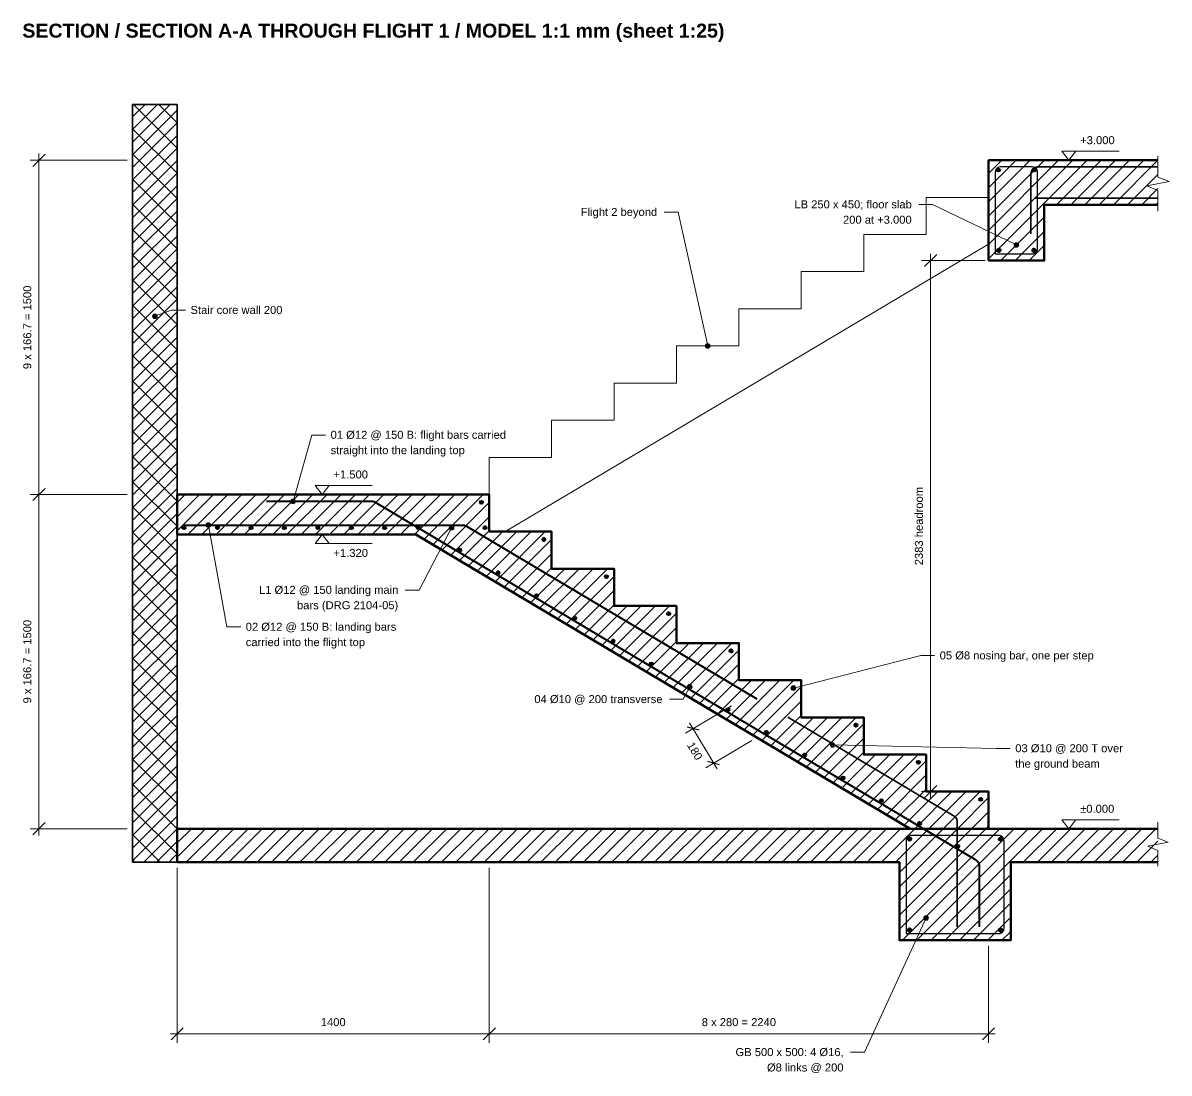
# Model space of a CAD drawing. Header units: millimetres. Extents: x 3 to 17716, y 0 to 5336.
# Drawn here: x 3 to 5144, y 5 to 4717 of the extents above; entities that cross this region are included whole.
import ezdxf
from ezdxf.enums import TextEntityAlignment as Align

# ---------------------------------------------------------------- set-up
doc = ezdxf.new("R2010")
doc.units = ezdxf.units.MM
for name, color, linetype, lineweight, true_color in [('A-BORDER', 7, 'Continuous', 18, 0x6f8794), ('A-DIMS', 7, 'Continuous', 15, 0x46606d), ('A-TEXT', 7, 'Continuous', 15, 0x1b2a33), ('A-WALL', 7, 'Continuous', 35, 0x3a4a54), ('S-CONC', 7, 'Continuous', 50, 0x1f2d36), ('S-CONC-BYD', 7, 'Continuous', 18, 0x5b6b74), ('S-HATCH', 7, 'Continuous', 9, 0x9aa5aa), ('S-REBAR', 7, 'Continuous', 40, 0xb2361f)]:
    doc.layers.add(name, color=color, linetype=linetype, lineweight=lineweight, true_color=true_color)
doc.styles.add('STR_BOLD', font='arialbd.ttf')
doc.styles.add('STR_REGULAR', font='arial.ttf')

# ---------------------------------------------------------------- blocks, each defined once
blk = doc.blocks.new('2104_STAIR_DOGLEG_SECTION')
at = {"layer": 'A-DIMS'}
h = blk.add_hatch(color=256, dxfattribs=at)
edge = h.paths.add_edge_path()
edge.add_arc((3765, 2620), 10.5, 0, 360)
h = blk.add_hatch(color=256, dxfattribs=at)
edge = h.paths.add_edge_path()
edge.add_arc((-100, 2300), 10.5, 0, 360)
h = blk.add_hatch(color=256, dxfattribs=at)
edge = h.paths.add_edge_path()
edge.add_arc((2380, 2166.7), 10.5, 0, 360)
h = blk.add_hatch(color=256, dxfattribs=at)
edge = h.paths.add_edge_path()
edge.add_arc((520, 1469), 10.5, 0, 360)
h = blk.add_hatch(color=256, dxfattribs=at)
edge = h.paths.add_edge_path()
edge.add_arc((140, 1363), 10.5, 0, 360)
h = blk.add_hatch(color=256, dxfattribs=at)
edge = h.paths.add_edge_path()
edge.add_arc((1231, 1351), 10.5, 0, 360)
h = blk.add_hatch(color=256, dxfattribs=at)
edge = h.paths.add_edge_path()
edge.add_arc((2299.5, 637.3), 10.5, 0, 360)
h = blk.add_hatch(color=256, dxfattribs=at)
edge = h.paths.add_edge_path()
edge.add_arc((2765, 631.7), 10.5, 0, 360)
h = blk.add_hatch(color=256, dxfattribs=at)
edge = h.paths.add_edge_path()
edge.add_arc((2940, 376.6), 10.5, 0, 360)
h = blk.add_hatch(color=256, dxfattribs=at)
edge = h.paths.add_edge_path()
edge.add_arc((3360, -400), 10.5, 0, 360)
at = {"layer": 'S-REBAR'}
h = blk.add_hatch(color=256, dxfattribs=at)
edge = h.paths.add_edge_path()
edge.add_arc((3684, 2956), 7, 0, 360)
h = blk.add_hatch(color=256, dxfattribs=at)
edge = h.paths.add_edge_path()
edge.add_arc((3846, 2956), 7, 0, 360)
h = blk.add_hatch(color=256, dxfattribs=at)
edge = h.paths.add_edge_path()
edge.add_arc((3686, 2596), 8, 0, 360)
h = blk.add_hatch(color=256, dxfattribs=at)
edge = h.paths.add_edge_path()
edge.add_arc((3844, 2596), 8, 0, 360)
h = blk.add_hatch(color=256, dxfattribs=at)
edge = h.paths.add_edge_path()
edge.add_arc((1365, 1465), 7, 0, 360)
h = blk.add_hatch(color=256, dxfattribs=at)
edge = h.paths.add_edge_path()
edge.add_arc((31, 1351), 7, 0, 360)
h = blk.add_hatch(color=256, dxfattribs=at)
edge = h.paths.add_edge_path()
edge.add_arc((181, 1351), 7, 0, 360)
h = blk.add_hatch(color=256, dxfattribs=at)
edge = h.paths.add_edge_path()
edge.add_arc((331, 1351), 7, 0, 360)
h = blk.add_hatch(color=256, dxfattribs=at)
edge = h.paths.add_edge_path()
edge.add_arc((481, 1351), 7, 0, 360)
h = blk.add_hatch(color=256, dxfattribs=at)
edge = h.paths.add_edge_path()
edge.add_arc((631, 1351), 7, 0, 360)
h = blk.add_hatch(color=256, dxfattribs=at)
edge = h.paths.add_edge_path()
edge.add_arc((781, 1351), 7, 0, 360)
h = blk.add_hatch(color=256, dxfattribs=at)
edge = h.paths.add_edge_path()
edge.add_arc((931, 1351), 7, 0, 360)
h = blk.add_hatch(color=256, dxfattribs=at)
edge = h.paths.add_edge_path()
edge.add_arc((1081, 1351), 7, 0, 360)
h = blk.add_hatch(color=256, dxfattribs=at)
edge = h.paths.add_edge_path()
edge.add_arc((1231, 1351), 7, 0, 360)
h = blk.add_hatch(color=256, dxfattribs=at)
edge = h.paths.add_edge_path()
edge.add_arc((1381, 1351), 7, 0, 360)
h = blk.add_hatch(color=256, dxfattribs=at)
edge = h.paths.add_edge_path()
edge.add_arc((1645, 1298.3), 7, 0, 360)
h = blk.add_hatch(color=256, dxfattribs=at)
edge = h.paths.add_edge_path()
edge.add_arc((1268.3, 1251.1), 7, 0, 360)
h = blk.add_hatch(color=256, dxfattribs=at)
edge = h.paths.add_edge_path()
edge.add_arc((1440.2, 1148.8), 7, 0, 360)
h = blk.add_hatch(color=256, dxfattribs=at)
edge = h.paths.add_edge_path()
edge.add_arc((1925, 1131.7), 7, 0, 360)
h = blk.add_hatch(color=256, dxfattribs=at)
edge = h.paths.add_edge_path()
edge.add_arc((1612.1, 1046.5), 7, 0, 360)
h = blk.add_hatch(color=256, dxfattribs=at)
edge = h.paths.add_edge_path()
edge.add_arc((1783.9, 944.2), 7, 0, 360)
h = blk.add_hatch(color=256, dxfattribs=at)
edge = h.paths.add_edge_path()
edge.add_arc((2205, 965), 7, 0, 360)
h = blk.add_hatch(color=256, dxfattribs=at)
edge = h.paths.add_edge_path()
edge.add_arc((1955.8, 841.9), 7, 0, 360)
h = blk.add_hatch(color=256, dxfattribs=at)
edge = h.paths.add_edge_path()
edge.add_arc((2485, 798.3), 7, 0, 360)
h = blk.add_hatch(color=256, dxfattribs=at)
edge = h.paths.add_edge_path()
edge.add_arc((2127.6, 739.6), 7, 0, 360)
h = blk.add_hatch(color=256, dxfattribs=at)
edge = h.paths.add_edge_path()
edge.add_arc((2299.5, 637.3), 7, 0, 360)
h = blk.add_hatch(color=256, dxfattribs=at)
edge = h.paths.add_edge_path()
edge.add_arc((2765, 631.7), 7, 0, 360)
h = blk.add_hatch(color=256, dxfattribs=at)
edge = h.paths.add_edge_path()
edge.add_arc((2471.4, 535), 7, 0, 360)
h = blk.add_hatch(color=256, dxfattribs=at)
edge = h.paths.add_edge_path()
edge.add_arc((3045, 465), 7, 0, 360)
h = blk.add_hatch(color=256, dxfattribs=at)
edge = h.paths.add_edge_path()
edge.add_arc((2643.2, 432.7), 7, 0, 360)
h = blk.add_hatch(color=256, dxfattribs=at)
edge = h.paths.add_edge_path()
edge.add_arc((2815.1, 330.4), 7, 0, 360)
h = blk.add_hatch(color=256, dxfattribs=at)
edge = h.paths.add_edge_path()
edge.add_arc((3325, 298.3), 7, 0, 360)
h = blk.add_hatch(color=256, dxfattribs=at)
edge = h.paths.add_edge_path()
edge.add_arc((2986.9, 228.1), 7, 0, 360)
h = blk.add_hatch(color=256, dxfattribs=at)
edge = h.paths.add_edge_path()
edge.add_arc((3158.8, 125.8), 7, 0, 360)
h = blk.add_hatch(color=256, dxfattribs=at)
edge = h.paths.add_edge_path()
edge.add_arc((3605, 131.7), 7, 0, 360)
h = blk.add_hatch(color=256, dxfattribs=at)
edge = h.paths.add_edge_path()
edge.add_arc((3330.7, 23.5), 7, 0, 360)
h = blk.add_hatch(color=256, dxfattribs=at)
edge = h.paths.add_edge_path()
edge.add_arc((3286, -46), 8, 0, 360)
h = blk.add_hatch(color=256, dxfattribs=at)
edge = h.paths.add_edge_path()
edge.add_arc((3694, -46), 8, 0, 360)
h = blk.add_hatch(color=256, dxfattribs=at)
edge = h.paths.add_edge_path()
edge.add_arc((3502.5, -78.8), 7, 0, 360)
h = blk.add_hatch(color=256, dxfattribs=at)
edge = h.paths.add_edge_path()
edge.add_arc((3286, -454), 8, 0, 360)
h = blk.add_hatch(color=256, dxfattribs=at)
edge = h.paths.add_edge_path()
edge.add_arc((3694, -454), 8, 0, 360)
at = {"layer": 'A-DIMS'}
for p, q in [((3968.8, 3040), (4225.6, 3040)), ((-225, 3000), (-660, 3000)), ((-620, 1470), (-620, 3030)), ((3380, 136.7), (3380, 2580)), ((3625, 2550), (3340, 2550)), ((-225, 1500), (-660, 1500)), ((-225, 1500), (-660, 1500)), ((-620, -30), (-620, 1530)), ((618.8, 1540), (875.5, 1540)), ((618.8, 1280), (875.5, 1280)), ((2486.5, 551.5), (2280.2, 428.7)), ((2422, 268.7), (2299.2, 474.9)), ((2578.5, 396.8), (2372.3, 274)), ((3615, 166.7), (3340, 166.7)), ((-225, 0), (-660, 0)), ((3968.8, 40), (4225.6, 40)), ((0, -175), (0, -960)), ((1400, -175), (1400, -960)), ((1400, -175), (1400, -960)), ((3640, -525), (3640, -960)), ((-30, -920), (1430, -920)), ((1370, -920), (3670, -920))]:
    blk.add_line(p, q, dxfattribs=at)
at = {"layer": 'A-DIMS', "lineweight": 30}
for p, q in [((-647.5, 2972.5), (-592.5, 3027.5)), ((3352.5, 2522.5), (3407.5, 2577.5)), ((-647.5, 1472.5), (-592.5, 1527.5)), ((-647.5, 1472.5), (-592.5, 1527.5)), ((2341.2, 442.4), (2287.9, 455.9)), ((2433.3, 287.7), (2380, 301.3)), ((3352.5, 139.2), (3407.5, 194.2)), ((-647.5, -27.5), (-592.5, 27.5)), ((-27.5, -947.5), (27.5, -892.5)), ((1372.5, -947.5), (1427.5, -892.5)), ((1372.5, -947.5), (1427.5, -892.5)), ((3612.5, -947.5), (3667.5, -892.5))]:
    blk.add_line(p, q, dxfattribs=at)
at = {"layer": 'A-DIMS'}
for points in [[(4000, 3000), (3968.8, 3040), (4031.2, 3040)], [(650, 1500), (618.8, 1540), (681.2, 1540)], [(650, 1320), (618.8, 1280), (681.2, 1280)], [(4000, 0), (3968.8, 40), (4031.2, 40)]]:
    blk.add_lwpolyline(points, close=True, dxfattribs=at)
for points in [[(4400, 2770.8), (4400, 2864.6), (4350, 2884.6), (4450, 2904.6), (4400, 2924.6), (4400, 3018.4)], [(3326.8, 2801.1), (3389.3, 2801.1), (3765, 2620)], [(2185, 2767), (2247.5, 2767), (2380, 2166.7)], [(37.5, 2327.2), (-25, 2327.2), (-100, 2300)], [(666, 1767), (603.5, 1767), (520, 1469)], [(285.1, 905.6), (222.6, 905.6), (140, 1363)], [(1023, 1071.3), (1085.5, 1071.3), (1231, 1351)], [(3398.3, 777), (3335.8, 777), (2765, 631.7)], [(2208.2, 581), (2270.7, 581), (2299.5, 637.3)], [(3737.5, 360.5), (3675, 360.5), (2940, 376.6)], [(4400, -168.3), (4400, -97), (4354.1, -78.7), (4445.9, -60.3), (4400, -42), (4400, 29.3)], [(3021.1, -1003), (3083.6, -1003), (3360, -400)]]:
    blk.add_lwpolyline(points, dxfattribs=at)
for centre in [(3765, 2620), (-100, 2300), (2380, 2166.7), (520, 1469), (140, 1363), (1231, 1351), (2299.5, 637.3), (2765, 631.7), (2940, 376.6), (3360, -400)]:
    blk.add_circle(centre, 10.5, dxfattribs=at)
at = {"layer": 'A-WALL'}
blk.add_lwpolyline([(-200, -150), (0, -150), (0, 3250), (-200, 3250), (-200, -150)], dxfattribs=at)
at = {"layer": 'S-CONC'}
for points in [[(4400, 3000), (3640, 3000), (3640, 2550)], [(3640, 2550), (3890, 2550), (3890, 2800), (4400, 2800)], [(3288.1, 0), (3640, 0), (3640, 166.7), (3360, 166.7), (3360, 333.3), (3080, 333.3), (3080, 500), (2800, 500), (2800, 666.7), (2520, 666.7), (2520, 833.3), (2240, 833.3), (2240, 1000), (1960, 1000), (1960, 1166.7), (1680, 1166.7), (1680, 1333.3), (1400, 1333.3), (1400, 1500), (0, 1500), (0, 1320), (1070.5, 1320), (3288.1, 0)], [(4400, 0), (0, 0), (0, -150)], [(0, -150), (3240, -150), (3240, -500), (3740, -500), (3740, -150), (4400, -150)]]:
    blk.add_lwpolyline(points, dxfattribs=at)
at = {"layer": 'S-CONC-BYD'}
for points in [[(1400, 1500), (1400, 1666.7), (1680, 1666.7), (1680, 1833.3), (1960, 1833.3), (1960, 2000), (2240, 2000), (2240, 2166.7), (2520, 2166.7), (2520, 2333.3), (2800, 2333.3), (2800, 2500), (3080, 2500), (3080, 2666.7), (3360, 2666.7), (3360, 2833.3), (3640, 2833.3)], [(1470.2, 1332.3), (3640, 2623.9)]]:
    blk.add_lwpolyline(points, dxfattribs=at)
at = {"layer": 'S-HATCH'}
for p, q in [((-200, 3081), (-31, 3250)), ((-200, 3137.5), (-87.5, 3250)), ((-200, 3194.1), (-144.1, 3250)), ((-195.3, 3250), (0, 3054.7)), ((-82.2, 3250), (0, 3167.8)), ((-200, 3024.4), (0, 3224.4)), ((-200, 2967.8), (0, 3167.8)), ((-200, 3141.6), (0, 2941.6)), ((-200, 2911.3), (0, 3111.3)), ((-200, 2854.7), (0, 3054.7)), ((-200, 3028.4), (0, 2828.4)), ((-200, 2798.1), (0, 2998.1)), ((3640, 2558.1), (4081.9, 3000)), ((3640, 2621.8), (4018.2, 3000)), ((3640, 2685.4), (3954.6, 3000)), ((3640, 2749), (3891, 3000)), ((3640, 2812.7), (3827.3, 3000)), ((3640, 2876.3), (3763.7, 3000)), ((3640, 2940), (3700, 3000)), ((3945.5, 2800), (4145.5, 3000)), ((4009.2, 2800), (4209.2, 3000)), ((4072.8, 2800), (4272.8, 3000)), ((4136.4, 2800), (4336.4, 3000)), ((4200.1, 2800), (4400, 2999.9)), ((-200, 2741.6), (0, 2941.6)), ((4263.7, 2800), (4400, 2936.3)), ((-200, 2915.3), (0, 2715.3)), ((-200, 2685), (0, 2885)), ((-200, 2628.4), (0, 2828.4)), ((4327.4, 2800), (4400, 2872.6)), ((-200, 2802.2), (0, 2602.2)), ((4391, 2800), (4400, 2809)), ((-200, 2571.9), (0, 2771.9)), ((3695.5, 2550), (3890, 2744.5)), ((-200, 2515.3), (0, 2715.3)), ((-200, 2689), (0, 2489)), ((3759.2, 2550), (3890, 2680.8)), ((-200, 2458.7), (0, 2658.7)), ((-200, 2402.2), (0, 2602.2)), ((-200, 2575.9), (0, 2375.9)), ((3822.8, 2550), (3890, 2617.2)), ((-200, 2345.6), (0, 2545.6)), ((3886.4, 2550), (3890, 2553.6)), ((-200, 2289), (0, 2489)), ((-200, 2462.7), (0, 2262.7)), ((-200, 2232.4), (0, 2432.4)), ((-200, 2175.9), (0, 2375.9)), ((-200, 2349.6), (0, 2149.6)), ((-200, 2119.3), (0, 2319.3)), ((-200, 2062.7), (0, 2262.7)), ((-200, 2236.5), (0, 2036.5)), ((-200, 2006.2), (0, 2206.2)), ((-200, 1949.6), (0, 2149.6)), ((-200, 2123.3), (0, 1923.3)), ((-200, 1893), (0, 2093)), ((-200, 1836.5), (0, 2036.5)), ((-200, 2010.2), (0, 1810.2)), ((-200, 1779.9), (0, 1979.9)), ((-200, 1723.3), (0, 1923.3)), ((-200, 1897.1), (0, 1697.1)), ((-200, 1666.8), (0, 1866.8)), ((-200, 1610.2), (0, 1810.2)), ((-200, 1783.9), (0, 1583.9)), ((-200, 1553.6), (0, 1753.6)), ((-200, 1497.1), (0, 1697.1)), ((-200, 1670.8), (0, 1470.8)), ((-200, 1440.5), (0, 1640.5)), ((-200, 1383.9), (0, 1583.9)), ((-200, 1557.6), (0, 1357.6)), ((-200, 1327.4), (0, 1527.4)), ((0, 1336.4), (163.6, 1500)), ((0, 1400.1), (99.9, 1500)), ((0, 1463.7), (36.3, 1500)), ((47.2, 1320), (227.2, 1500)), ((110.8, 1320), (290.8, 1500)), ((174.5, 1320), (354.5, 1500)), ((238.1, 1320), (418.1, 1500)), ((301.8, 1320), (481.8, 1500)), ((365.4, 1320), (545.4, 1500)), ((429, 1320), (609, 1500)), ((492.7, 1320), (672.7, 1500)), ((556.3, 1320), (736.3, 1500)), ((620, 1320), (800, 1500)), ((683.6, 1320), (863.6, 1500)), ((747.2, 1320), (927.2, 1500)), ((810.9, 1320), (990.9, 1500)), ((874.5, 1320), (1054.5, 1500)), ((938.2, 1320), (1118.2, 1500)), ((1001.8, 1320), (1181.8, 1500)), ((1065.4, 1320), (1245.4, 1500)), ((1107.2, 1298.1), (1309.1, 1500)), ((1147.1, 1274.4), (1372.7, 1500)), ((-200, 1270.8), (0, 1470.8)), ((-200, 1444.5), (0, 1244.5)), ((1187, 1250.6), (1400, 1463.6)), ((-200, 1214.2), (0, 1414.2)), ((1226.9, 1226.9), (1400, 1400)), ((-200, 1157.6), (0, 1357.6)), ((-200, 1331.4), (0, 1131.4)), ((-200, 1101.1), (0, 1301.1)), ((1266.8, 1203.2), (1400, 1336.4)), ((1306.7, 1179.4), (1460.6, 1333.3)), ((1346.6, 1155.7), (1524.3, 1333.3)), ((1386.5, 1131.9), (1587.9, 1333.3)), ((1426.4, 1108.2), (1651.5, 1333.3)), ((1466.3, 1084.4), (1680, 1298.2)), ((-200, 1044.5), (0, 1244.5)), ((1506.2, 1060.7), (1680, 1234.5)), ((-200, 1218.2), (0, 1018.2)), ((-200, 987.9), (0, 1187.9)), ((-200, 931.4), (0, 1131.4)), ((1546, 1036.9), (1680, 1170.9)), ((1585.9, 1013.2), (1739.4, 1166.7)), ((1625.8, 989.4), (1803.1, 1166.7)), ((1665.7, 965.7), (1866.7, 1166.7)), ((1705.6, 941.9), (1930.3, 1166.7)), ((1745.5, 918.2), (1960, 1132.7)), ((-200, 1105.1), (0, 905.1)), ((-200, 874.8), (0, 1074.8)), ((1785.4, 894.5), (1960, 1069)), ((-200, 818.2), (0, 1018.2)), ((-200, 992), (0, 792)), ((1825.3, 870.7), (1960, 1005.4)), ((1865.2, 847), (2018.2, 1000)), ((1905.1, 823.2), (2081.9, 1000)), ((1945, 799.5), (2145.5, 1000)), ((1984.9, 775.7), (2209.2, 1000)), ((-200, 761.7), (0, 961.7)), ((2024.8, 752), (2240, 967.2)), ((-200, 705.1), (0, 905.1)), ((-200, 878.8), (0, 678.8)), ((2064.7, 728.2), (2240, 903.6)), ((-200, 648.5), (0, 848.5)), ((2104.6, 704.5), (2240, 839.9)), ((2144.4, 680.7), (2297, 833.3)), ((2184.3, 657), (2360.7, 833.3)), ((2224.2, 633.2), (2424.3, 833.3)), ((2264.1, 609.5), (2488, 833.3)), ((-200, 592), (0, 792)), ((2304, 585.8), (2520, 801.7)), ((-200, 765.7), (0, 565.7)), ((-200, 535.4), (0, 735.4)), ((2343.9, 562), (2520, 738.1)), ((-200, 478.8), (0, 678.8)), ((2383.8, 538.3), (2520, 674.5)), ((-200, 652.5), (0, 452.5)), ((-200, 422.3), (0, 622.3)), ((2423.7, 514.5), (2575.9, 666.7)), ((2463.6, 490.8), (2639.5, 666.7)), ((2503.5, 467), (2703.1, 666.7)), ((2543.4, 443.3), (2766.8, 666.7)), ((2583.3, 419.5), (2800, 636.3)), ((-200, 365.7), (0, 565.7)), ((2623.2, 395.8), (2800, 572.6)), ((-200, 539.4), (0, 339.4)), ((-200, 309.1), (0, 509.1)), ((2663.1, 372), (2800, 509)), ((2703, 348.3), (2854.7, 500)), ((2742.8, 324.5), (2918.3, 500)), ((2782.7, 300.8), (2981.9, 500)), ((2822.6, 277.1), (3045.6, 500)), ((2862.5, 253.3), (3080, 470.8)), ((-200, 252.5), (0, 452.5)), ((-200, 426.3), (0, 226.3)), ((-200, 196), (0, 396)), ((2902.4, 229.6), (3080, 407.1)), ((-200, 139.4), (0, 339.4)), ((-200, 313.1), (0, 113.1)), ((2942.3, 205.8), (3080, 343.5)), ((2982.2, 182.1), (3133.5, 333.3)), ((3022.1, 158.3), (3197.1, 333.3)), ((3062, 134.6), (3260.8, 333.3)), ((3101.9, 110.8), (3324.4, 333.3)), ((-200, 82.8), (0, 282.8)), ((3141.8, 87.1), (3360, 305.3)), ((-200, 26.3), (0, 226.3)), ((3181.7, 63.3), (3360, 241.7)), ((-200, 200), (0, 0)), ((-200, -30.3), (0, 169.7)), ((3221.6, 39.6), (3360, 178)), ((3261.5, 15.8), (3412.3, 166.7)), ((3309.3, 0), (3475.9, 166.7)), ((3372.9, 0), (3539.6, 166.7)), ((3436.5, 0), (3603.2, 166.7)), ((-200, -86.9), (0, 113.1)), ((3500.2, 0), (3640, 139.8)), ((-200, 86.9), (0, -113.1)), ((-200, -143.4), (0, 56.6)), ((3563.8, 0), (3640, 76.2)), ((-150, -150), (0, 0)), ((0, -127.3), (127.3, 0)), ((0, -63.6), (63.6, 0)), ((40.9, -150), (190.9, 0)), ((104.6, -150), (254.6, 0)), ((168.2, -150), (318.2, 0)), ((231.8, -150), (381.8, 0)), ((295.5, -150), (445.5, 0)), ((359.1, -150), (509.1, 0)), ((422.8, -150), (572.8, 0)), ((486.4, -150), (636.4, 0)), ((550, -150), (700, 0)), ((613.7, -150), (763.7, 0)), ((677.3, -150), (827.3, 0)), ((741, -150), (891, 0)), ((804.6, -150), (954.6, 0)), ((868.2, -150), (1018.2, 0)), ((931.9, -150), (1081.9, 0)), ((995.5, -150), (1145.5, 0)), ((1059.2, -150), (1209.2, 0)), ((1122.8, -150), (1272.8, 0)), ((1186.4, -150), (1336.4, 0)), ((1250.1, -150), (1400.1, 0)), ((1313.7, -150), (1463.7, 0)), ((1377.4, -150), (1527.4, 0)), ((1441, -150), (1591, 0)), ((1504.6, -150), (1654.6, 0)), ((1631.9, -150), (1781.9, 0)), ((1695.5, -150), (1845.5, 0)), ((1759.2, -150), (1909.2, 0)), ((1822.8, -150), (1972.8, 0)), ((1886.5, -150), (2036.5, 0)), ((1950.1, -150), (2100.1, 0)), ((2077.4, -150), (2227.4, 0)), ((2141, -150), (2291, 0)), ((2204.7, -150), (2354.7, 0)), ((2268.3, -150), (2418.3, 0)), ((2331.9, -150), (2481.9, 0)), ((2395.6, -150), (2545.6, 0)), ((2459.2, -150), (2609.2, 0)), ((2522.9, -150), (2672.9, 0)), ((2586.5, -150), (2736.5, 0)), ((2650.1, -150), (2800.1, 0)), ((2713.8, -150), (2863.8, 0)), ((2777.4, -150), (2927.4, 0)), ((2841.1, -150), (2991.1, 0)), ((2904.7, -150), (3054.7, 0)), ((2968.3, -150), (3118.3, 0)), ((3032, -150), (3182, 0)), ((3095.6, -150), (3245.6, 0)), ((3159.3, -150), (3309.3, 0)), ((3222.9, -150), (3372.9, 0)), ((3240, -451.1), (3691.1, 0)), ((3240, -387.5), (3627.5, 0)), ((3240, -323.8), (3563.8, 0)), ((3240, -260.2), (3500.2, 0)), ((3240, -196.5), (3436.5, 0)), ((3254.7, -500), (3754.7, 0)), ((3318.4, -500), (3818.4, 0)), ((3382, -500), (3882, 0)), ((3627.5, 0), (3640, 12.5)), ((3795.7, -150), (3945.7, 0)), ((3859.3, -150), (4009.3, 0)), ((3922.9, -150), (4072.9, 0)), ((3986.6, -150), (4136.6, 0)), ((4050.2, -150), (4200.2, 0)), ((4113.9, -150), (4263.9, 0)), ((4177.5, -150), (4327.5, 0)), ((4241.1, -150), (4391.1, 0)), ((-200, -26.3), (-76.3, -150)), ((1568.3, -150), (1718.3, 0)), ((2013.7, -150), (2163.7, 0)), ((-93.4, -150), (0, -56.6)), ((4304.8, -150), (4400, -54.8)), ((-200, -139.4), (-189.4, -150)), ((-36.9, -150), (0, -113.1)), ((4368.4, -150), (4400, -118.4)), ((3445.7, -500), (3740, -205.7)), ((3509.3, -500), (3740, -269.3)), ((3572.9, -500), (3740, -332.9)), ((3636.6, -500), (3740, -396.6)), ((3700.2, -500), (3740, -460.2))]:
    blk.add_line(p, q, dxfattribs=at)
at = {"layer": 'S-REBAR', "lineweight": 30}
for points in [[(3670, 2580), (3835.7, 2580), (3835.8, 2580), (3835.9, 2580), (3836, 2580), (3836.1, 2580), (3836.2, 2580), (3836.3, 2580), (3841.7, 2580.7), (3841.9, 2580.8), (3842, 2580.8), (3842.2, 2580.9), (3842.4, 2580.9), (3842.5, 2581), (3842.7, 2581), (3847.5, 2583), (3847.7, 2583.1), (3847.8, 2583.2), (3848, 2583.2), (3848.1, 2583.3), (3848.3, 2583.4), (3848.4, 2583.5), (3852.6, 2586.7), (3852.7, 2586.8), (3852.8, 2586.9), (3852.9, 2587.1), (3853.1, 2587.2), (3853.2, 2587.3), (3853.3, 2587.4), (3856.5, 2591.6), (3856.6, 2591.7), (3856.7, 2591.9), (3856.8, 2592), (3856.8, 2592.2), (3856.9, 2592.3), (3857, 2592.5), (3859, 2597.3), (3859, 2597.5), (3859.1, 2597.6), (3859.1, 2597.8), (3859.2, 2598), (3859.2, 2598.1), (3859.3, 2598.3), (3860, 2603.7), (3860, 2603.8), (3860, 2603.9), (3860, 2604), (3860, 2604.1), (3860, 2604.2), (3860, 2604.3), (3860, 2945.7), (3860, 2945.8), (3860, 2945.9), (3860, 2946), (3860, 2946.1), (3860, 2946.2), (3860, 2946.3), (3859.3, 2951.7), (3859.2, 2951.9), (3859.2, 2952), (3859.1, 2952.2), (3859.1, 2952.4), (3859, 2952.5), (3859, 2952.7), (3857, 2957.5), (3856.9, 2957.7), (3856.8, 2957.8), (3856.8, 2958), (3856.7, 2958.1), (3856.6, 2958.3), (3856.5, 2958.4), (3853.3, 2962.6), (3853.2, 2962.7), (3853.1, 2962.8), (3852.9, 2962.9), (3852.8, 2963.1), (3852.7, 2963.2), (3852.6, 2963.3), (3848.4, 2966.5), (3848.3, 2966.6), (3848.1, 2966.7), (3848, 2966.8), (3847.8, 2966.8), (3847.7, 2966.9), (3847.5, 2967), (3842.7, 2969), (3842.5, 2969), (3842.4, 2969.1), (3842.2, 2969.1), (3842, 2969.2), (3841.9, 2969.2), (3841.7, 2969.3), (3836.3, 2970), (3836.2, 2970), (3836.1, 2970), (3836, 2970), (3835.9, 2970), (3835.8, 2970), (3835.7, 2970), (3694.3, 2970), (3694.2, 2970), (3694.1, 2970), (3694, 2970), (3693.9, 2970), (3693.8, 2970), (3693.7, 2970), (3688.3, 2969.3), (3688.1, 2969.2), (3688, 2969.2), (3687.8, 2969.1), (3687.6, 2969.1), (3687.5, 2969), (3687.3, 2969), (3682.5, 2967), (3682.3, 2966.9), (3682.2, 2966.8), (3682, 2966.8), (3681.9, 2966.7), (3681.7, 2966.6), (3681.6, 2966.5), (3677.4, 2963.3), (3677.3, 2963.2), (3677.2, 2963.1), (3677.1, 2962.9), (3676.9, 2962.8), (3676.8, 2962.7), (3676.7, 2962.6), (3673.5, 2958.4), (3673.4, 2958.3), (3673.3, 2958.1), (3673.2, 2958), (3673.2, 2957.8), (3673.1, 2957.7), (3673, 2957.5), (3671, 2952.7), (3671, 2952.5), (3670.9, 2952.4), (3670.9, 2952.2), (3670.8, 2952), (3670.8, 2951.9), (3670.7, 2951.7), (3670, 2946.3), (3670, 2946.2), (3670, 2946.1), (3670, 2946), (3670, 2945.9), (3670, 2945.8), (3670, 2945.7), (3670, 2580)], [(3270, -470), (3685.7, -470), (3685.8, -470), (3685.9, -470), (3686, -470), (3686.1, -470), (3686.2, -470), (3686.3, -470), (3691.7, -469.3), (3691.9, -469.2), (3692, -469.2), (3692.2, -469.1), (3692.4, -469.1), (3692.5, -469), (3692.7, -469), (3697.5, -467), (3697.7, -466.9), (3697.8, -466.8), (3698, -466.8), (3698.1, -466.7), (3698.3, -466.6), (3698.4, -466.5), (3702.6, -463.3), (3702.7, -463.2), (3702.8, -463.1), (3702.9, -462.9), (3703.1, -462.8), (3703.2, -462.7), (3703.3, -462.6), (3706.5, -458.4), (3706.6, -458.3), (3706.7, -458.1), (3706.8, -458), (3706.8, -457.8), (3706.9, -457.7), (3707, -457.5), (3709, -452.7), (3709, -452.5), (3709.1, -452.4), (3709.1, -452.2), (3709.2, -452), (3709.2, -451.9), (3709.3, -451.7), (3710, -446.3), (3710, -446.2), (3710, -446.1), (3710, -446), (3710, -445.9), (3710, -445.8), (3710, -445.7), (3710, -54.3), (3710, -54.2), (3710, -54.1), (3710, -54), (3710, -53.9), (3710, -53.8), (3710, -53.7), (3709.3, -48.3), (3709.2, -48.1), (3709.2, -48), (3709.1, -47.8), (3709.1, -47.6), (3709, -47.5), (3709, -47.3), (3707, -42.5), (3706.9, -42.3), (3706.8, -42.2), (3706.8, -42), (3706.7, -41.9), (3706.6, -41.7), (3706.5, -41.6), (3703.3, -37.4), (3703.2, -37.3), (3703.1, -37.2), (3702.9, -37.1), (3702.8, -36.9), (3702.7, -36.8), (3702.6, -36.7), (3698.4, -33.5), (3698.3, -33.4), (3698.1, -33.3), (3698, -33.2), (3697.8, -33.2), (3697.7, -33.1), (3697.5, -33), (3692.7, -31), (3692.5, -31), (3692.4, -30.9), (3692.2, -30.9), (3692, -30.8), (3691.9, -30.8), (3691.7, -30.7), (3686.3, -30), (3686.2, -30), (3686.1, -30), (3686, -30), (3685.9, -30), (3685.8, -30), (3685.7, -30), (3294.3, -30), (3294.2, -30), (3294.1, -30), (3294, -30), (3293.9, -30), (3293.8, -30), (3293.7, -30), (3288.3, -30.7), (3288.1, -30.8), (3288, -30.8), (3287.8, -30.9), (3287.6, -30.9), (3287.5, -31), (3287.3, -31), (3282.5, -33), (3282.3, -33.1), (3282.2, -33.2), (3282, -33.2), (3281.9, -33.3), (3281.7, -33.4), (3281.6, -33.5), (3277.4, -36.7), (3277.3, -36.8), (3277.2, -36.9), (3277.1, -37.1), (3276.9, -37.2), (3276.8, -37.3), (3276.7, -37.4), (3273.5, -41.6), (3273.4, -41.7), (3273.3, -41.9), (3273.2, -42), (3273.2, -42.2), (3273.1, -42.3), (3273, -42.5), (3271, -47.3), (3271, -47.5), (3270.9, -47.6), (3270.9, -47.8), (3270.8, -48), (3270.8, -48.1), (3270.7, -48.3), (3270, -53.7), (3270, -53.8), (3270, -53.9), (3270, -54), (3270, -54.1), (3270, -54.2), (3270, -54.3), (3270, -470)]]:
    blk.add_lwpolyline(points, dxfattribs=at)
at = {"layer": 'S-REBAR', "lineweight": 35}
for points in [[(3830, 2670), (3830, 2939.7), (3830, 2939.8), (3830, 2939.9), (3830, 2940), (3830, 2940.1), (3830, 2940.2), (3830, 2940.3), (3830.9, 2947.1), (3831, 2947.3), (3831, 2947.5), (3831.1, 2947.8), (3831.1, 2948), (3831.2, 2948.2), (3831.3, 2948.4), (3833.8, 2954.4), (3833.9, 2954.6), (3834, 2954.8), (3834.1, 2955), (3834.2, 2955.2), (3834.3, 2955.3), (3834.4, 2955.5), (3838.4, 2960.7), (3838.5, 2960.9), (3838.7, 2961), (3838.8, 2961.2), (3839, 2961.3), (3839.1, 2961.5), (3839.3, 2961.6), (3844.5, 2965.6), (3844.7, 2965.7), (3844.8, 2965.8), (3845, 2965.9), (3845.2, 2966), (3845.4, 2966.1), (3845.6, 2966.2), (3851.6, 2968.7), (3851.8, 2968.8), (3852, 2968.9), (3852.2, 2968.9), (3852.5, 2969), (3852.7, 2969), (3852.9, 2969.1), (3859.7, 2970), (3859.8, 2970), (3859.9, 2970), (3860, 2970), (3860.1, 2970), (3860.2, 2970), (3860.3, 2970), (4400, 2970)], [(3850, 2830), (4400, 2830)], [(3500, -440), (3500, 31.2), (3500, 31.2), (3500, 31.3), (3500, 31.4), (3500, 31.4), (3500, 31.5), (3500, 31.6), (3499.6, 36.1), (3499.6, 36.2), (3499.6, 36.4), (3499.5, 36.5), (3499.5, 36.6), (3499.5, 36.8), (3499.4, 36.9), (3498.3, 41.1), (3498.3, 41.2), (3498.3, 41.4), (3498.2, 41.5), (3498.2, 41.6), (3498.1, 41.8), (3498.1, 41.9), (3496.3, 45.8), (3496.2, 45.9), (3496.1, 46.1), (3496.1, 46.2), (3496, 46.3), (3495.9, 46.4), (3495.8, 46.5), (3493.4, 50.1), (3493.3, 50.2), (3493.2, 50.3), (3493.1, 50.4), (3493, 50.5), (3492.9, 50.6), (3492.8, 50.8), (3489.8, 53.8), (3489.7, 53.9), (3489.6, 54), (3489.5, 54.1), (3489.4, 54.2), (3489.3, 54.3), (3489.2, 54.4), (3485.5, 57), (3485.5, 57.1), (3485.4, 57.1), (3485.3, 57.1), (3485.3, 57.2), (3485.2, 57.2), (3485.2, 57.3), (2740, 500.8)]]:
    blk.add_lwpolyline(points, dxfattribs=at)
at = {"layer": 'S-REBAR', "lineweight": 40}
for points in [[(3600, -440), (3600, -170.3), (3600, -170.2), (3600, -170.1), (3600, -170.1), (3600, -170), (3600, -169.9), (3600, -169.8), (3599.5, -164.4), (3599.5, -164.2), (3599.5, -164.1), (3599.4, -163.9), (3599.4, -163.7), (3599.4, -163.5), (3599.3, -163.4), (3598, -158.4), (3598, -158.2), (3597.9, -158.1), (3597.9, -157.9), (3597.8, -157.7), (3597.7, -157.6), (3597.7, -157.4), (3595.5, -152.7), (3595.4, -152.6), (3595.4, -152.4), (3595.3, -152.3), (3595.2, -152.1), (3595.1, -152), (3595, -151.8), (3592.1, -147.6), (3592, -147.4), (3591.9, -147.3), (3591.8, -147.2), (3591.7, -147), (3591.5, -146.9), (3591.4, -146.8), (3587.8, -143.1), (3587.7, -143), (3587.6, -142.9), (3587.4, -142.8), (3587.3, -142.6), (3587.2, -142.5), (3587, -142.4), (3582.6, -139.3), (3582.6, -139.2), (3582.5, -139.2), (3582.4, -139.1), (3582.3, -139.1), (3582.3, -139), (3582.2, -139), (889.4, 1463.9), (889.4, 1463.9), (889.3, 1463.9), (889.3, 1463.9), (889.2, 1464), (889.2, 1464), (889.2, 1464), (886.7, 1465.3), (886.6, 1465.4), (886.5, 1465.4), (886.4, 1465.5), (886.4, 1465.5), (886.3, 1465.5), (886.2, 1465.6), (883.7, 1466.6), (883.6, 1466.6), (883.6, 1466.7), (883.5, 1466.7), (883.4, 1466.7), (883.3, 1466.8), (883.2, 1466.8), (880.7, 1467.6), (880.6, 1467.7), (880.5, 1467.7), (880.4, 1467.7), (880.3, 1467.7), (880.2, 1467.7), (880.2, 1467.8), (877.5, 1468.4), (877.5, 1468.4), (877.4, 1468.4), (877.3, 1468.4), (877.2, 1468.4), (877.1, 1468.4), (877, 1468.5), (874.4, 1468.8), (874.3, 1468.8), (874.2, 1468.8), (874.1, 1468.8), (874, 1468.9), (873.9, 1468.9), (873.8, 1468.9), (871, 1469), (871, 1469), (870.9, 1469), (870.9, 1469), (870.8, 1469), (870.8, 1469), (870.7, 1469), (400.8, 1469)], [(31, 1363), (1279.5, 1363), (1279.6, 1363), (1279.6, 1363), (1279.6, 1363), (1279.7, 1363), (1279.7, 1363), (1279.8, 1363), (1282.6, 1362.9), (1282.7, 1362.9), (1282.8, 1362.9), (1282.9, 1362.8), (1283, 1362.8), (1283, 1362.8), (1283.1, 1362.8), (1285.8, 1362.5), (1285.9, 1362.4), (1286, 1362.4), (1286.1, 1362.4), (1286.1, 1362.4), (1286.2, 1362.4), (1286.3, 1362.4), (1288.9, 1361.8), (1289, 1361.7), (1289.1, 1361.7), (1289.2, 1361.7), (1289.3, 1361.7), (1289.4, 1361.7), (1289.5, 1361.6), (1292, 1360.8), (1292.1, 1360.8), (1292.2, 1360.7), (1292.3, 1360.7), (1292.3, 1360.7), (1292.4, 1360.6), (1292.5, 1360.6), (1295, 1359.6), (1295.1, 1359.5), (1295.1, 1359.5), (1295.2, 1359.5), (1295.3, 1359.4), (1295.4, 1359.4), (1295.5, 1359.3), (1297.9, 1358), (1298, 1358), (1298, 1358), (1298.1, 1357.9), (1298.1, 1357.9), (1298.1, 1357.9), (1298.2, 1357.9), (2600, 583)]]:
    blk.add_lwpolyline(points, dxfattribs=at)
at = {"layer": 'S-REBAR'}
for centre, radius in [((3684, 2956), 7), ((3846, 2956), 7), ((3686, 2596), 8), ((3844, 2596), 8), ((1365, 1465), 7), ((31, 1351), 7), ((181, 1351), 7), ((331, 1351), 7), ((481, 1351), 7), ((631, 1351), 7), ((781, 1351), 7), ((931, 1351), 7), ((1081, 1351), 7), ((1231, 1351), 7), ((1381, 1351), 7), ((1645, 1298.3), 7), ((1268.3, 1251.1), 7), ((1440.2, 1148.8), 7), ((1925, 1131.7), 7), ((1612.1, 1046.5), 7), ((1783.9, 944.2), 7), ((2205, 965), 7), ((1955.8, 841.9), 7), ((2485, 798.3), 7), ((2127.6, 739.6), 7), ((2299.5, 637.3), 7), ((2765, 631.7), 7), ((2471.4, 535), 7), ((3045, 465), 7), ((2643.2, 432.7), 7), ((2815.1, 330.4), 7), ((3325, 298.3), 7), ((2986.9, 228.1), 7), ((3158.8, 125.8), 7), ((3605, 131.7), 7), ((3330.7, 23.5), 7), ((3286, -46), 8), ((3694, -46), 8), ((3502.5, -78.8), 7), ((3286, -454), 8), ((3694, -454), 8)]:
    blk.add_circle(centre, radius, dxfattribs=at)
at = {"layer": 'A-DIMS', "style": 'STR_REGULAR'}
for s, p in [('+3.000', (4051.2, 3072)), ('+1.500', (701.2, 1572)), ('+1.320', (701.2, 1220)), ('±0.000', (4051.2, 72))]:
    blk.add_text(s, height=35.9, dxfattribs=at).set_placement(p)
for s, rotation, p in [('9 x 166.7 = 1500', 90, (-654.5, 2250)), ('2383 headroom', 90, (3345.5, 1358.3)), ('9 x 166.7 = 1500', 90, (-654.5, 750)), ('180', -59.2373, (2306.9, 339.9))]:
    blk.add_text(s, height=35.9, rotation=rotation, dxfattribs=at).set_placement(p, align=Align.CENTER)
for s, p in [('1400', (700, -885.5)), ('8 x 280 = 2240', (2520, -885.5))]:
    blk.add_text(s, height=35.9, dxfattribs=at).set_placement(p, align=Align.CENTER)
at = {"layer": 'A-TEXT', "style": 'STR_REGULAR'}
for s, p in [('Flight 2 beyond', (1810.6, 2750)), ('LB 250 x 450; floor slab', (2769, 2784.1)), ('200 at +3.000', (2987.1, 2715.1)), ('Stair core wall 200', (60, 2310.2)), ('01 Ø12 @ 150 B: flight bars carried', (688.5, 1750)), ('straight into the landing top', (688.5, 1681)), ('L1 Ø12 @ 150 landing main', (367.2, 1054.3)), ('bars (DRG 2104-05)', (537.6, 985.3)), ('02 Ø12 @ 150 B: landing bars', (307.6, 888.6)), ('carried into the flight top', (307.6, 819.6)), ('05 Ø8 nosing bar, one per step', (3420.8, 760)), ('04 Ø10 @ 200 transverse', (1602.5, 564)), ('03 Ø10 @ 200 T over', (3760, 343.5)), ('the ground beam', (3760, 274.5)), ('GB 500 x 500: 4 Ø16,', (2504.9, -1020)), ('Ø8 links @ 200', (2646, -1089))]:
    blk.add_text(s, height=35.9, dxfattribs=at).set_placement(p)

msp = doc.modelspace()

# ---------------------------------------------------------------- block references
at = {"layer": 'A-BORDER'}
msp.add_blockref('2104_STAIR_DOGLEG_SECTION', (694.5, 1101), dxfattribs=at)

# ---------------------------------------------------------------- texts
at = {"layer": 'A-TEXT', "style": 'STR_BOLD'}
msp.add_text('SECTION / SECTION A-A THROUGH FLIGHT 1 / MODEL 1:1 mm (sheet 1:25)', height=62.825, dxfattribs=at).set_placement((0, 4651))

doc.saveas('drawing.dxf')
